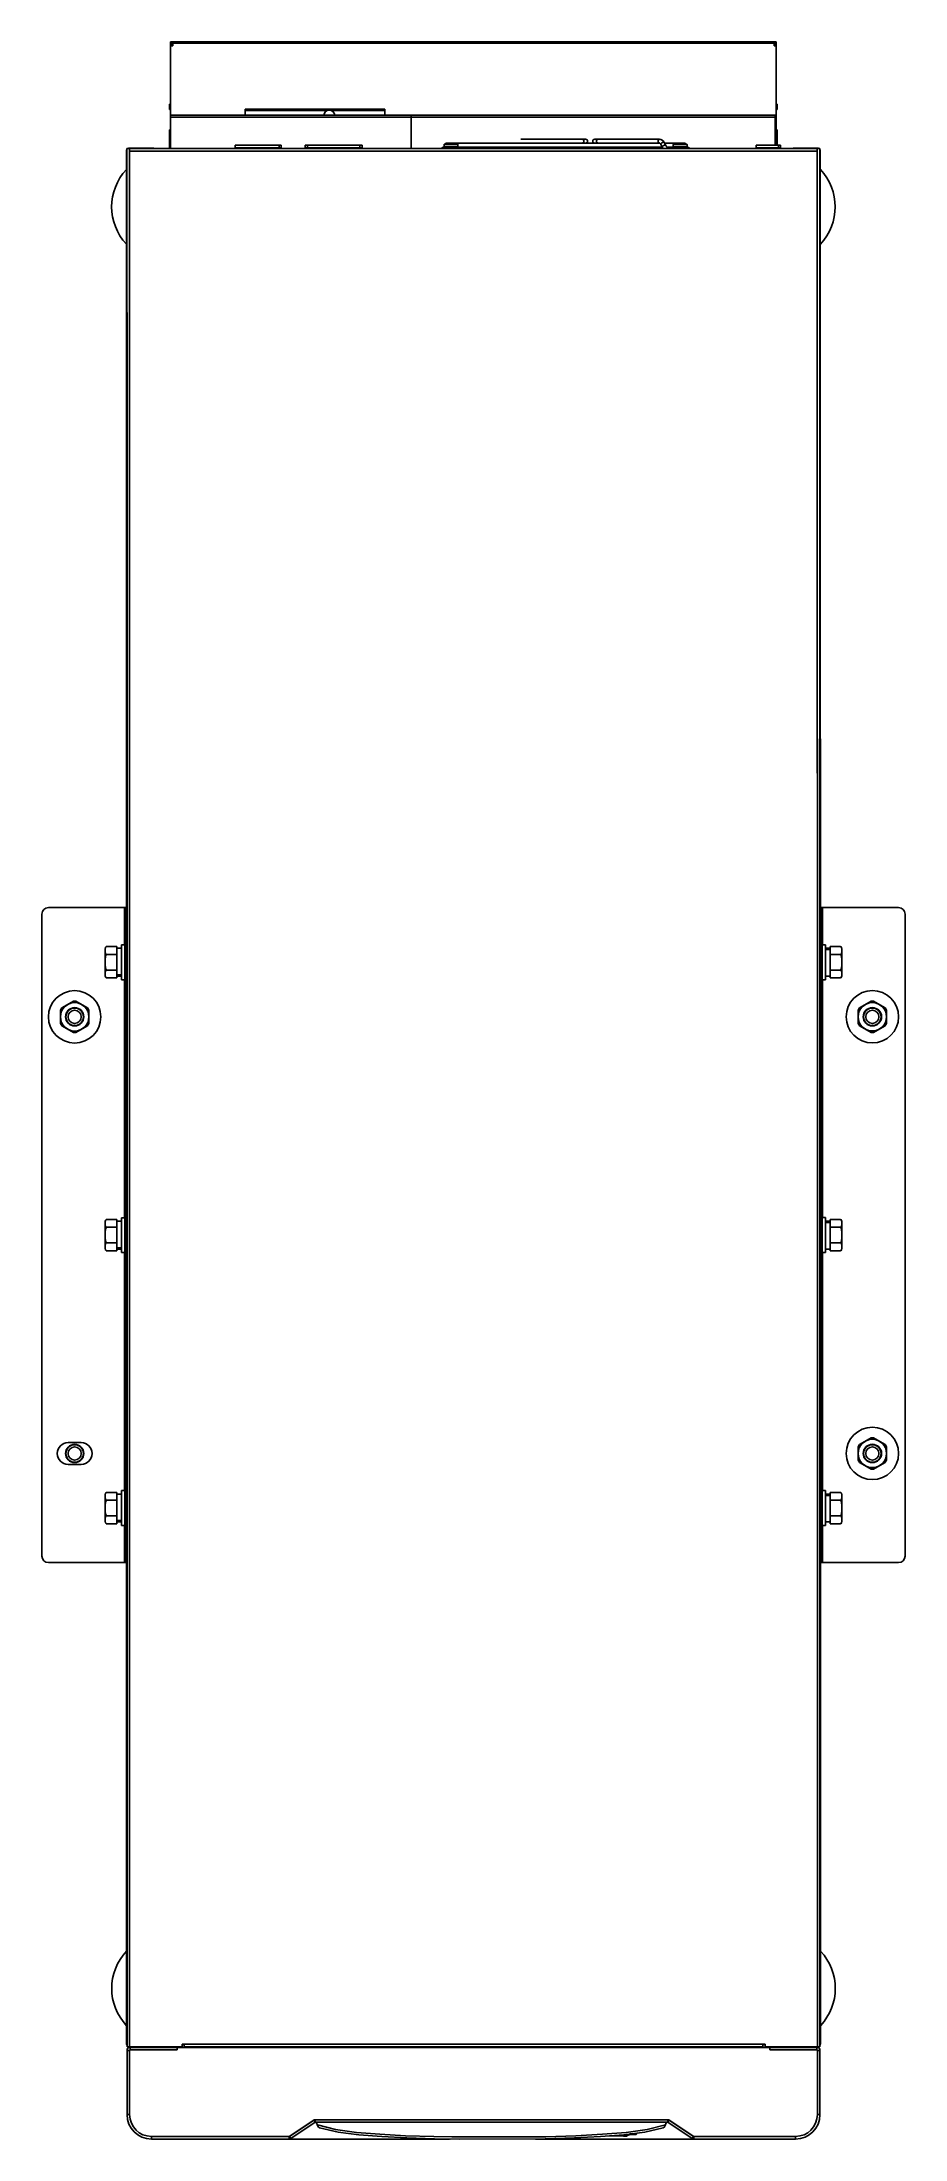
# Model space of a CAD drawing. Header units: millimetres. Extents: x -3.8 to 35.7, y 0 to 96.
import ezdxf

# ---------------------------------------------------------------- set-up
doc = ezdxf.new("R2010")
doc.units = ezdxf.units.MM

msp = doc.modelspace()

# ---------------------------------------------------------------- linework, layer by layer
at = {"color": 7, "linetype": 'Continuous', "lineweight": 25, "ltscale": 4}
for p, q in [((2.067, 91.168), (2.067, 96.048)), ((2.067, 91.168), (2.067, 96.048)), ((2.92, 96.048), (2.067, 96.048)), ((2.92, 95.997), (2.067, 95.997)), ((2.067, 95.948), (2.167, 95.948)), ((2.067, 95.868), (2.167, 95.868)), ((2.167, 95.868), (2.167, 95.948)), ((15.313, 95.997), (2.776, 95.997)), ((15.313, 96.048), (2.9, 96.048)), ((26.869, 96.049), (15.158, 96.049)), ((26.869, 95.998), (15.206, 95.998)), ((29.823, 96.049), (26.588, 96.049)), ((29.823, 95.998), (26.809, 95.998)), ((29.723, 95.869), (29.723, 95.949)), ((29.823, 95.949), (29.723, 95.949)), ((29.823, 95.869), (29.723, 95.869)), ((29.823, 91.319), (29.823, 96.049)), ((2.017, 93.198), (2.017, 92.958)), ((2.017, 93.198), (2.067, 93.198)), ((29.823, 93.199), (29.873, 93.199)), ((29.873, 93.199), (29.873, 92.959)), ((2.017, 92.958), (2.067, 92.958)), ((13.091, 92.698), (2.067, 92.698)), ((13.091, 92.598), (2.067, 92.598)), ((5.491, 92.698), (5.491, 92.97)), ((11.891, 92.97), (5.491, 92.97)), ((9.235, 92.904), (5.491, 92.904)), ((11.891, 92.904), (9.447, 92.904)), ((11.891, 92.97), (11.891, 92.698)), ((13.091, 91.168), (13.091, 92.698)), ((15.313, 92.698), (13.091, 92.698)), ((15.313, 92.598), (13.091, 92.598)), ((26.869, 92.699), (14.843, 92.699)), ((26.869, 92.599), (14.95, 92.599)), ((29.773, 92.699), (25.526, 92.699)), ((29.773, 92.599), (26.636, 92.599)), ((29.773, 91.319), (29.773, 92.699)), ((29.823, 92.959), (29.873, 92.959)), ((2.017, 92.028), (2.017, 91.168)), ((2.017, 92.028), (2.067, 92.028)), ((5.02, 91.318), (7.141, 91.318)), ((7.041, 91.198), (7.041, 91.318)), ((7.141, 91.318), (7.141, 91.198)), ((8.241, 91.198), (8.241, 91.318)), ((8.241, 91.318), (10.841, 91.318)), ((8.341, 91.318), (8.341, 91.198)), ((10.741, 91.198), (10.741, 91.318)), ((10.841, 91.318), (10.841, 91.198)), ((14.601, 91.248), (14.601, 91.348)), ((15.231, 91.348), (14.601, 91.348)), ((15.231, 91.248), (14.601, 91.248)), ((15.211, 91.368), (14.621, 91.368)), ((18.448, 91.413), (14.716, 91.413)), ((15.231, 91.348), (15.231, 91.248)), ((15.231, 91.248), (15.231, 91.348)), ((18.114, 91.594), (21.088, 91.594)), ((18.114, 91.414), (24.478, 91.414)), ((21.504, 91.594), (24.478, 91.594)), ((24.532, 91.365), (24.599, 91.228)), ((24.651, 91.509), (24.693, 91.445)), ((24.693, 91.445), (24.761, 91.307)), ((25.621, 91.414), (24.708, 91.414)), ((25.106, 91.249), (25.106, 91.349)), ((25.736, 91.349), (25.106, 91.349)), ((25.736, 91.249), (25.106, 91.249)), ((25.716, 91.369), (25.126, 91.369)), ((25.736, 91.349), (25.736, 91.249)), ((25.736, 91.249), (25.736, 91.349)), ((28.897, 91.319), (30.023, 91.319)), ((29.823, 92.029), (29.873, 92.029)), ((29.873, 91.319), (29.873, 92.029)), ((29.923, 91.199), (29.923, 91.319)), ((30.023, 91.319), (30.023, 91.199)), ((0.047, 83.659), (0.047, 91.048)), ((0.047, 91.048), (0.067, 91.048)), ((0.067, 90.838), (0.047, 90.838)), ((0.067, 83.659), (0.067, 91.168)), ((0.067, 91.168), (2.92, 91.168)), ((0.187, 91.188), (0.187, 91.168)), ((0.187, 91.188), (1.297, 91.188)), ((0.187, 91.048), (0.187, 91.168)), ((0.187, 83.659), (0.187, 91.048)), ((0.187, 91.048), (2.92, 91.048)), ((1.297, 91.188), (1.297, 91.168)), ((2.148, 91.048), (15.313, 91.048)), ((2.249, 91.168), (15.313, 91.168)), ((5.02, 91.198), (7.141, 91.198)), ((5.02, 91.198), (7.141, 91.198)), ((7.041, 91.168), (7.041, 91.198)), ((7.141, 91.198), (7.141, 91.168)), ((8.241, 91.168), (8.241, 91.198)), ((8.241, 91.198), (10.841, 91.198)), ((8.241, 91.198), (10.841, 91.198)), ((8.341, 91.198), (8.341, 91.168)), ((10.741, 91.168), (10.741, 91.198)), ((10.841, 91.198), (10.841, 91.168)), ((14.577, 91.228), (15.313, 91.228)), ((14.726, 91.049), (29.896, 91.049)), ((15.204, 91.169), (29.426, 91.169)), ((15.313, 91.233), (15.224, 91.233)), ((24.596, 91.234), (15.278, 91.234)), ((24.599, 91.228), (24.637, 91.169)), ((25.113, 91.234), (24.83, 91.234)), ((24.854, 91.229), (25.76, 91.229)), ((28.897, 91.199), (30.023, 91.199)), ((28.897, 91.199), (30.023, 91.199)), ((28.897, 91.169), (31.823, 91.169)), ((28.897, 91.049), (31.703, 91.049)), ((29.923, 91.169), (29.923, 91.199)), ((30.023, 91.199), (30.023, 91.169)), ((30.593, 91.189), (30.593, 91.169)), ((30.593, 91.189), (31.703, 91.189)), ((31.703, 91.189), (31.703, 91.169)), ((31.703, 91.169), (31.703, 91.049)), ((31.703, 91.049), (31.703, 83.659)), ((31.823, 91.169), (31.823, 83.659)), ((31.843, 91.049), (31.823, 91.049)), ((31.823, 90.839), (31.843, 90.839)), ((31.843, 83.659), (31.843, 91.049)), ((0.051, 62.901), (0.051, 83.659)), ((0.08, 57.978), (0.081, 83.659)), ((0.187, 51.544), (0.187, 83.659)), ((31.703, 83.659), (31.703, 62.554)), ((31.823, 83.659), (31.823, 64.101)), ((31.843, 61.433), (31.843, 83.659)), ((0.051, 4.359), (0.051, 67.92)), ((0.071, 4.219), (0.083, 64.133)), ((0.191, 4.219), (0.191, 64.133)), ((31.708, 64.133), (31.708, 4.22)), ((31.828, 64.133), (31.828, 4.22)), ((31.848, 4.36), (31.848, 64.133)), ((-3.829, 26.699), (-3.829, 56.099)), ((-3.529, 56.399), (0.051, 56.399)), ((-0.049, 56.399), (-0.049, 54.699)), ((-0.029, 26.399), (-0.029, 56.399)), ((-0.029, 56.099), (0.051, 56.099)), ((31.848, 56.4), (35.428, 56.4)), ((31.928, 56.1), (31.848, 56.1)), ((31.928, 56.4), (31.928, 26.4)), ((31.948, 54.7), (31.948, 56.4)), ((35.728, 56.1), (35.728, 26.7)), ((-0.929, 53.28), (-0.929, 54.518)), ((-0.925, 54.534), (-0.927, 54.517)), ((-0.877, 54.618), (-0.892, 54.606)), ((-0.399, 54.618), (-0.877, 54.618)), ((-0.399, 54.259), (-0.877, 54.259)), ((-0.399, 53.18), (-0.399, 54.618)), ((-0.399, 54.536), (-0.189, 54.536)), ((-0.189, 54.699), (-0.189, 53.099)), ((-0.189, 54.699), (-0.029, 54.699)), ((32.088, 54.7), (31.928, 54.7)), ((32.088, 53.1), (32.088, 54.7)), ((32.298, 54.536), (32.088, 54.536)), ((32.298, 54.514), (32.088, 54.514)), ((32.298, 54.477), (32.088, 54.477)), ((32.298, 53.181), (32.298, 54.619)), ((32.298, 54.619), (32.775, 54.619)), ((32.298, 54.259), (32.775, 54.259)), ((32.828, 54.519), (32.828, 53.281)), ((-0.399, 53.54), (-0.877, 53.54)), ((-0.399, 53.18), (-0.877, 53.18)), ((-0.399, 53.323), (-0.189, 53.323)), ((-0.399, 53.285), (-0.189, 53.285)), ((-0.399, 53.263), (-0.189, 53.263)), ((-0.189, 53.099), (-0.029, 53.099)), ((-0.049, 53.099), (-0.049, 42.199)), ((32.088, 53.1), (31.928, 53.1)), ((31.948, 42.2), (31.948, 53.1)), ((32.298, 53.263), (32.088, 53.263)), ((32.298, 53.54), (32.775, 53.54)), ((32.298, 53.181), (32.775, 53.181)), ((32.775, 53.181), (32.79, 53.194)), ((32.823, 53.265), (32.825, 53.282)), ((-2.388, 52.116), (-2.92, 51.809)), ((-1.738, 51.809), (-2.27, 52.116)), ((34.169, 52.117), (33.636, 51.809)), ((34.819, 51.809), (34.286, 52.117)), ((-2.979, 51.707), (-2.979, 51.092)), ((-2.92, 50.99), (-2.388, 50.683)), ((-2.27, 50.683), (-1.738, 50.99)), ((-1.679, 51.092), (-1.679, 51.707)), ((33.578, 51.707), (33.578, 51.093)), ((33.636, 50.991), (34.169, 50.683)), ((34.286, 50.683), (34.819, 50.991)), ((34.878, 51.093), (34.878, 51.707)), ((-0.929, 40.78), (-0.929, 42.018)), ((-0.925, 42.034), (-0.927, 42.017)), ((-0.877, 42.118), (-0.892, 42.106)), ((-0.399, 42.118), (-0.877, 42.118)), ((-0.399, 41.759), (-0.877, 41.759)), ((-0.399, 40.68), (-0.399, 42.118)), ((-0.399, 42.036), (-0.189, 42.036)), ((-0.189, 42.199), (-0.189, 40.599)), ((-0.189, 42.199), (-0.029, 42.199)), ((32.088, 42.2), (31.928, 42.2)), ((32.088, 40.6), (32.088, 42.2)), ((32.298, 42.036), (32.088, 42.036)), ((32.298, 42.014), (32.088, 42.014)), ((32.298, 41.977), (32.088, 41.977)), ((32.298, 42.119), (32.775, 42.119)), ((32.298, 40.681), (32.298, 42.119)), ((32.298, 41.759), (32.775, 41.759)), ((32.828, 42.019), (32.828, 40.781)), ((-0.399, 41.04), (-0.877, 41.04)), ((-0.399, 40.68), (-0.877, 40.68)), ((-0.399, 40.823), (-0.189, 40.823)), ((-0.399, 40.785), (-0.189, 40.785)), ((-0.399, 40.763), (-0.189, 40.763)), ((-0.189, 40.599), (-0.029, 40.599)), ((-0.049, 40.599), (-0.049, 29.699)), ((32.088, 40.6), (31.928, 40.6)), ((31.948, 29.7), (31.948, 40.6)), ((32.298, 40.763), (32.088, 40.763)), ((32.298, 41.04), (32.775, 41.04)), ((32.298, 40.681), (32.775, 40.681)), ((32.775, 40.681), (32.79, 40.694)), ((32.823, 40.765), (32.825, 40.782)), ((-2.629, 31.899), (-2.029, 31.899)), ((33.578, 31.707), (33.578, 31.093)), ((34.169, 32.117), (33.636, 31.809)), ((34.819, 31.809), (34.286, 32.117)), ((34.878, 31.093), (34.878, 31.707)), ((-2.743, 31.461), (-2.729, 31.461)), ((-2.691, 31.609), (-2.675, 31.609)), ((-2.029, 30.899), (-2.629, 30.899)), ((33.636, 30.991), (34.169, 30.683)), ((34.286, 30.683), (34.819, 30.991)), ((-0.929, 28.28), (-0.929, 29.518)), ((-0.925, 29.534), (-0.927, 29.517)), ((-0.877, 29.618), (-0.892, 29.606)), ((-0.399, 29.618), (-0.877, 29.618)), ((-0.399, 29.259), (-0.877, 29.259)), ((-0.399, 28.18), (-0.399, 29.618)), ((-0.399, 29.536), (-0.189, 29.536)), ((-0.189, 29.699), (-0.189, 28.099)), ((-0.189, 29.699), (-0.029, 29.699)), ((32.088, 29.7), (31.928, 29.7)), ((32.088, 28.1), (32.088, 29.7)), ((32.298, 29.536), (32.088, 29.536)), ((32.298, 29.514), (32.088, 29.514)), ((32.298, 29.477), (32.088, 29.477)), ((32.298, 29.619), (32.775, 29.619)), ((32.298, 28.181), (32.298, 29.619)), ((32.298, 29.259), (32.775, 29.259)), ((32.828, 29.519), (32.828, 28.281)), ((-0.399, 28.54), (-0.877, 28.54)), ((-0.399, 28.18), (-0.877, 28.18)), ((-0.399, 28.323), (-0.189, 28.323)), ((-0.399, 28.285), (-0.189, 28.285)), ((-0.399, 28.263), (-0.189, 28.263)), ((-0.189, 28.099), (-0.029, 28.099)), ((-0.049, 28.099), (-0.049, 26.399)), ((32.088, 28.1), (31.928, 28.1)), ((31.948, 26.4), (31.948, 28.1)), ((32.298, 28.263), (32.088, 28.263)), ((32.298, 28.541), (32.775, 28.541)), ((32.298, 28.181), (32.775, 28.181)), ((32.775, 28.181), (32.79, 28.194)), ((32.823, 28.265), (32.825, 28.282)), ((-3.529, 26.399), (0.051, 26.399)), ((-0.029, 26.699), (0.051, 26.699)), ((31.928, 26.7), (31.848, 26.7)), ((35.428, 26.4), (31.848, 26.4)), ((0.071, 4.569), (0.051, 4.569)), ((0.051, 4.359), (0.071, 4.359)), ((0.071, 4.219), (2.591, 4.219)), ((0.071, 4.059), (0.191, 4.059)), ((0.071, 1.119), (0.071, 4.059)), ((2.371, 4.079), (0.191, 4.079)), ((0.191, 4.079), (0.191, 1.119)), ((0.191, 1.119), (0.191, 4.059)), ((0.211, 4.199), (2.371, 4.199)), ((0.211, 4.199), (0.211, 4.079)), ((0.211, 4.079), (2.371, 4.079)), ((0.821, 4.199), (0.821, 4.219)), ((1.821, 4.199), (1.821, 4.219)), ((2.371, 4.199), (2.371, 4.079)), ((2.371, 4.199), (2.371, 4.079)), ((2.924, 4.199), (2.371, 4.199)), ((2.691, 4.339), (2.591, 4.339)), ((2.591, 4.219), (2.591, 4.339)), ((2.591, 4.329), (2.691, 4.329)), ((2.691, 4.199), (2.691, 4.339)), ((2.924, 4.339), (2.691, 4.339)), ((2.924, 4.219), (2.691, 4.219)), ((15.317, 4.219), (2.758, 4.219)), ((15.317, 4.199), (2.831, 4.199)), ((15.317, 4.339), (5.024, 4.339)), ((26.873, 4.2), (15.068, 4.2)), ((26.873, 4.22), (15.145, 4.22)), ((26.873, 4.34), (15.176, 4.34)), ((29.208, 4.22), (26.249, 4.22)), ((29.528, 4.2), (26.439, 4.2)), ((29.208, 4.34), (28.901, 4.34)), ((29.208, 4.34), (29.308, 4.34)), ((29.208, 4.2), (29.208, 4.34)), ((29.208, 4.33), (29.308, 4.33)), ((29.308, 4.22), (29.308, 4.34)), ((29.308, 4.22), (31.828, 4.22)), ((29.528, 4.2), (31.688, 4.2)), ((29.528, 4.2), (29.528, 4.08)), ((29.528, 4.08), (29.528, 4.2)), ((31.708, 4.08), (29.528, 4.08)), ((29.528, 4.08), (31.688, 4.08)), ((30.078, 4.22), (30.078, 4.2)), ((31.078, 4.22), (31.078, 4.2)), ((31.688, 4.2), (31.688, 4.08)), ((31.708, 1.12), (31.708, 4.08)), ((31.828, 4.06), (31.708, 4.06)), ((31.708, 4.06), (31.708, 1.12)), ((31.828, 4.57), (31.848, 4.57)), ((31.848, 4.36), (31.828, 4.36)), ((31.828, 4.06), (31.828, 1.12)), ((0.071, 1.119), (0.191, 1.119)), ((31.828, 1.12), (31.708, 1.12)), ((1.191, 0.119), (2.924, 0.119)), ((1.191, 0.119), (2.924, 0.119)), ((1.191, -0.001), (1.191, 0.119)), ((2.565, 0.119), (7.503, 0.119)), ((2.565, 0.119), (7.495, 0.119)), ((7.495, 0.119), (8.645, 0.886)), ((7.503, -0.001), (7.503, 0.119)), ((7.514, 0.123), (8.628, 0.865)), ((7.581, 0.023), (7.514, 0.123)), ((7.581, 0.023), (8.694, 0.766)), ((8.694, 0.766), (8.628, 0.865)), ((8.645, 0.886), (15.317, 0.886)), ((8.697, 0.886), (15.317, 0.886)), ((8.697, 0.766), (8.697, 0.886)), ((8.697, 0.766), (15.317, 0.766)), ((8.745, 0.766), (15.317, 0.766)), ((8.745, 0.766), (15.317, 0.766)), ((8.745, 0.766), (8.822, 0.583)), ((15.317, 0.766), (8.745, 0.766)), ((24.8, 0.767), (14.885, 0.767)), ((14.885, 0.767), (24.8, 0.767)), ((14.885, 0.767), (24.8, 0.767)), ((14.885, 0.767), (24.849, 0.767)), ((15.097, 0.887), (24.9, 0.887)), ((15.097, 0.887), (24.849, 0.887)), ((22.4, 0.164), (22.4, 0.151)), ((22.881, 0.134), (22.853, 0.136)), ((22.904, 0.132), (22.881, 0.134)), ((22.922, 0.13), (22.904, 0.132)), ((22.945, 0.115), (22.958, 0.126)), ((23.405, 0.213), (22.951, 0.213)), ((22.955, 0.126), (22.952, 0.127)), ((22.958, 0.126), (22.955, 0.126)), ((22.958, 0.126), (22.999, 0.156)), ((22.958, 0.126), (22.958, 0.125)), ((22.999, 0.156), (23.039, 0.178)), ((23.405, 0.233), (23.108, 0.233)), ((23.405, 0.213), (23.405, 0.271)), ((23.425, 0.233), (23.425, 0.273)), ((24.723, 0.583), (24.8, 0.767)), ((24.849, 0.767), (24.849, 0.887)), ((24.851, 0.766), (24.918, 0.866)), ((25.965, 0.024), (24.851, 0.766)), ((24.9, 0.887), (26.05, 0.12)), ((26.031, 0.123), (24.918, 0.866)), ((25.965, 0.024), (26.031, 0.123)), ((26.042, 0.12), (26.873, 0.12)), ((26.042, 0), (26.042, 0.12)), ((26.05, 0.12), (26.873, 0.12)), ((26.463, 0.12), (30.708, 0.12)), ((26.463, 0.12), (30.708, 0.12)), ((30.708, 0), (30.708, 0.12)), ((1.191, -0.001), (2.924, -0.001)), ((2.287, -0.001), (7.503, -0.001)), ((14.854, -0.001), (7.503, -0.001)), ((8.084, -0.001), (7.503, -0.001)), ((22.758, 0), (18.787, 0)), ((26.042, 0), (22.758, 0)), ((25.89, 0), (30.708, 0)), ((26.042, 0), (26.873, 0))]:
    msp.add_line(p, q, dxfattribs=at)
at = {"color": 7}
for p, q in [((5.02, 91.318), (5.02, 91.168)), ((28.897, 91.319), (28.897, 91.199)), ((2.924, 4.339), (5.024, 4.339)), ((26.801, 4.34), (28.901, 4.34))]:
    msp.add_line(p, q, dxfattribs=at)
at = {"color": 7, "linetype": 'Continuous', "lineweight": 25, "ltscale": 4}
for points in [[(20.942, 91.594), (20.966, 91.587), (20.987, 91.568), (21.001, 91.539), (21.005, 91.504)], [(21.005, 91.504), (21.001, 91.47), (20.987, 91.44), (20.966, 91.421), (20.942, 91.414)], [(21.65, 91.594), (21.626, 91.587), (21.605, 91.568), (21.591, 91.539), (21.586, 91.504)], [(21.586, 91.504), (21.591, 91.47), (21.605, 91.44), (21.626, 91.421), (21.65, 91.414)], [(24.478, 91.594), (24.454, 91.587), (24.433, 91.568), (24.419, 91.539), (24.415, 91.504), (24.419, 91.47), (24.433, 91.44), (24.454, 91.421), (24.478, 91.414)], [(24.478, 91.594), (24.539, 91.585), (24.599, 91.556), (24.651, 91.509)], [(24.478, 91.414), (24.489, 91.412), (24.503, 91.404), (24.518, 91.388), (24.532, 91.365)], [(24.665, 91.456), (24.636, 91.452), (24.604, 91.441), (24.574, 91.425), (24.549, 91.405), (24.534, 91.385), (24.53, 91.369), (24.532, 91.365)], [(24.732, 91.319), (24.704, 91.315), (24.672, 91.304), (24.641, 91.287), (24.616, 91.267), (24.601, 91.248), (24.598, 91.231), (24.599, 91.228)], [(24.693, 91.445), (24.685, 91.452), (24.665, 91.456)], [(24.761, 91.307), (24.753, 91.315), (24.732, 91.319)], [(24.761, 91.307), (24.782, 91.273), (24.805, 91.249), (24.83, 91.234), (24.854, 91.229)], [(15.271, 91.228), (15.291, 91.224), (15.301, 91.216)], [(24.854, 91.229), (24.83, 91.222), (24.809, 91.203), (24.795, 91.174), (24.795, 91.169)], [(25.066, 91.229), (25.047, 91.225), (25.036, 91.217)], [(-0.927, 54.517), (-0.928, 54.499), (-0.929, 54.478), (-0.929, 54.455), (-0.929, 54.429), (-0.929, 54.401), (-0.928, 54.374), (-0.925, 54.348), (-0.921, 54.325), (-0.914, 54.305), (-0.904, 54.287), (-0.892, 54.272), (-0.877, 54.259)], [(-0.877, 54.259), (-0.891, 54.234), (-0.903, 54.206), (-0.911, 54.177), (-0.917, 54.149), (-0.921, 54.12), (-0.924, 54.09), (-0.927, 54.057), (-0.928, 54.02), (-0.929, 53.978), (-0.929, 53.932), (-0.929, 53.88), (-0.929, 53.824), (-0.928, 53.77), (-0.925, 53.719), (-0.921, 53.673), (-0.914, 53.632), (-0.904, 53.597), (-0.892, 53.566), (-0.877, 53.54)], [(-0.892, 54.606), (-0.903, 54.592), (-0.911, 54.578), (-0.917, 54.563), (-0.922, 54.549), (-0.925, 54.534)], [(32.802, 54.593), (32.79, 54.606), (32.775, 54.619)], [(32.775, 54.259), (32.791, 54.272), (32.803, 54.288), (32.813, 54.306), (32.819, 54.326), (32.824, 54.349), (32.826, 54.374), (32.827, 54.401), (32.827, 54.428), (32.827, 54.454), (32.827, 54.478), (32.827, 54.499), (32.825, 54.518)], [(32.775, 53.54), (32.79, 53.565), (32.802, 53.593), (32.81, 53.622), (32.816, 53.65), (32.82, 53.679), (32.823, 53.709), (32.825, 53.742), (32.827, 53.779), (32.827, 53.821), (32.827, 53.868), (32.827, 53.92), (32.827, 53.975), (32.826, 54.029), (32.824, 54.08), (32.819, 54.126), (32.813, 54.167), (32.803, 54.203), (32.791, 54.234), (32.775, 54.259)], [(32.825, 54.518), (32.823, 54.534), (32.82, 54.55), (32.816, 54.564), (32.81, 54.578), (32.802, 54.593)], [(-0.877, 53.54), (-0.892, 53.527), (-0.904, 53.511), (-0.914, 53.494), (-0.921, 53.473), (-0.925, 53.451), (-0.928, 53.425), (-0.929, 53.398), (-0.929, 53.371), (-0.929, 53.345), (-0.929, 53.321), (-0.928, 53.3), (-0.927, 53.281)], [(-0.927, 53.281), (-0.925, 53.265), (-0.922, 53.25), (-0.917, 53.235), (-0.911, 53.221), (-0.903, 53.207)], [(-0.903, 53.207), (-0.892, 53.193), (-0.877, 53.18)], [(32.825, 53.282), (32.827, 53.3), (32.827, 53.321), (32.827, 53.345), (32.827, 53.371), (32.827, 53.398), (32.826, 53.426), (32.824, 53.451), (32.819, 53.474), (32.813, 53.494), (32.803, 53.512), (32.791, 53.528), (32.775, 53.54)], [(32.79, 53.194), (32.802, 53.207), (32.81, 53.222), (32.816, 53.236), (32.82, 53.25), (32.823, 53.265)], [(-0.927, 42.017), (-0.928, 41.999), (-0.929, 41.978), (-0.929, 41.955), (-0.929, 41.929), (-0.929, 41.901), (-0.928, 41.874), (-0.925, 41.848), (-0.921, 41.825), (-0.914, 41.805), (-0.904, 41.787), (-0.892, 41.772), (-0.877, 41.759)], [(-0.877, 41.759), (-0.891, 41.734), (-0.903, 41.706), (-0.911, 41.677), (-0.917, 41.649), (-0.921, 41.62), (-0.924, 41.59), (-0.927, 41.557), (-0.928, 41.52), (-0.929, 41.478), (-0.929, 41.432), (-0.929, 41.38), (-0.929, 41.324), (-0.928, 41.27), (-0.925, 41.219), (-0.921, 41.173), (-0.914, 41.132), (-0.904, 41.097), (-0.892, 41.066), (-0.877, 41.04)], [(-0.892, 42.106), (-0.903, 42.092), (-0.911, 42.078), (-0.917, 42.063), (-0.922, 42.049), (-0.925, 42.034)], [(32.802, 42.093), (32.79, 42.106), (32.775, 42.119)], [(32.775, 41.759), (32.791, 41.772), (32.803, 41.788), (32.813, 41.806), (32.819, 41.826), (32.824, 41.849), (32.826, 41.874), (32.827, 41.901), (32.827, 41.928), (32.827, 41.954), (32.827, 41.978), (32.827, 41.999), (32.825, 42.018)], [(32.775, 41.04), (32.79, 41.065), (32.802, 41.093), (32.81, 41.122), (32.816, 41.15), (32.82, 41.179), (32.823, 41.209), (32.825, 41.242), (32.827, 41.279), (32.827, 41.321), (32.827, 41.368), (32.827, 41.42), (32.827, 41.475), (32.826, 41.529), (32.824, 41.58), (32.819, 41.626), (32.813, 41.667), (32.803, 41.703), (32.791, 41.734), (32.775, 41.759)], [(32.825, 42.018), (32.823, 42.034), (32.82, 42.05), (32.816, 42.064), (32.81, 42.078), (32.802, 42.093)], [(-0.877, 41.04), (-0.892, 41.027), (-0.904, 41.011), (-0.914, 40.994), (-0.921, 40.973), (-0.925, 40.951), (-0.928, 40.925), (-0.929, 40.898), (-0.929, 40.871), (-0.929, 40.845), (-0.929, 40.821), (-0.928, 40.8), (-0.927, 40.781)], [(-0.927, 40.781), (-0.925, 40.765), (-0.922, 40.75), (-0.917, 40.735), (-0.911, 40.721), (-0.903, 40.707)], [(-0.903, 40.707), (-0.892, 40.693), (-0.877, 40.68)], [(32.825, 40.782), (32.827, 40.8), (32.827, 40.821), (32.827, 40.845), (32.827, 40.871), (32.827, 40.898), (32.826, 40.926), (32.824, 40.951), (32.819, 40.974), (32.813, 40.994), (32.803, 41.012), (32.791, 41.028), (32.775, 41.04)], [(32.79, 40.694), (32.802, 40.707), (32.81, 40.722), (32.816, 40.736), (32.82, 40.75), (32.823, 40.765)], [(-0.927, 29.517), (-0.928, 29.499), (-0.929, 29.478), (-0.929, 29.455), (-0.929, 29.429), (-0.929, 29.401), (-0.928, 29.374), (-0.925, 29.348), (-0.921, 29.325), (-0.914, 29.305), (-0.904, 29.287), (-0.892, 29.272), (-0.877, 29.259)], [(-0.877, 29.259), (-0.891, 29.234), (-0.903, 29.206), (-0.911, 29.177), (-0.917, 29.149), (-0.921, 29.12), (-0.924, 29.09), (-0.927, 29.057), (-0.928, 29.02), (-0.929, 28.978), (-0.929, 28.932), (-0.929, 28.88), (-0.929, 28.824), (-0.928, 28.77), (-0.925, 28.719), (-0.921, 28.673), (-0.914, 28.632), (-0.904, 28.597), (-0.892, 28.566), (-0.877, 28.54)], [(-0.892, 29.606), (-0.903, 29.592), (-0.911, 29.578), (-0.917, 29.563), (-0.922, 29.549), (-0.925, 29.534)], [(32.802, 29.593), (32.79, 29.606), (32.775, 29.619)], [(32.775, 29.259), (32.791, 29.272), (32.803, 29.288), (32.813, 29.306), (32.819, 29.326), (32.824, 29.349), (32.826, 29.374), (32.827, 29.401), (32.827, 29.428), (32.827, 29.454), (32.827, 29.478), (32.827, 29.499), (32.825, 29.518)], [(32.775, 28.541), (32.79, 28.565), (32.802, 28.593), (32.81, 28.622), (32.816, 28.65), (32.82, 28.679), (32.823, 28.709), (32.825, 28.742), (32.827, 28.779), (32.827, 28.821), (32.827, 28.868), (32.827, 28.92), (32.827, 28.975), (32.826, 29.029), (32.824, 29.08), (32.819, 29.126), (32.813, 29.167), (32.803, 29.203), (32.791, 29.234), (32.775, 29.259)], [(32.825, 29.518), (32.823, 29.534), (32.82, 29.55), (32.816, 29.564), (32.81, 29.578), (32.802, 29.593)], [(-0.877, 28.54), (-0.892, 28.527), (-0.904, 28.511), (-0.914, 28.494), (-0.921, 28.473), (-0.925, 28.451), (-0.928, 28.425), (-0.929, 28.398), (-0.929, 28.371), (-0.929, 28.345), (-0.929, 28.321), (-0.928, 28.3), (-0.927, 28.281)], [(-0.927, 28.281), (-0.925, 28.265), (-0.922, 28.25), (-0.917, 28.235), (-0.911, 28.221), (-0.903, 28.207)], [(-0.903, 28.207), (-0.892, 28.193), (-0.877, 28.18)], [(32.825, 28.282), (32.827, 28.3), (32.827, 28.321), (32.827, 28.345), (32.827, 28.371), (32.827, 28.398), (32.826, 28.426), (32.824, 28.451), (32.819, 28.474), (32.813, 28.494), (32.803, 28.512), (32.791, 28.528), (32.775, 28.541)], [(32.79, 28.194), (32.802, 28.207), (32.81, 28.222), (32.816, 28.236), (32.82, 28.25), (32.823, 28.265)], [(8.795, 0.647), (9.632, 0.439), (10.592, 0.306), (11.659, 0.219), (12.834, 0.153), (14.13, 0.11), (15.317, 0.096)], [(8.899, 0.514), (9.743, 0.321), (10.698, 0.199), (11.748, 0.117), (12.899, 0.054), (14.164, 0.012), (15.317, -0.001)], [(14.887, -0.001), (19.237, 0.01), (20.575, 0.052), (21.764, 0.115), (22.833, 0.198), (23.796, 0.321), (24.646, 0.515)], [(14.949, 0.096), (19.271, 0.107), (20.64, 0.151), (21.855, 0.218), (22.94, 0.305), (23.908, 0.439), (24.75, 0.647)], [(22.4, 0.151), (22.366, 0.151), (22.335, 0.15), (22.308, 0.15), (22.283, 0.15), (22.259, 0.15), (22.237, 0.149), (22.215, 0.149), (22.189, 0.148)], [(22.853, 0.136), (22.838, 0.138), (22.822, 0.139), (22.805, 0.14), (22.786, 0.141), (22.766, 0.142), (22.745, 0.143), (22.724, 0.144), (22.702, 0.145), (22.68, 0.146), (22.659, 0.147), (22.638, 0.147), (22.617, 0.148), (22.595, 0.149), (22.573, 0.149), (22.551, 0.149), (22.527, 0.15), (22.5, 0.15), (22.471, 0.15), (22.437, 0.151), (22.4, 0.151)], [(22.952, 0.127), (22.948, 0.128), (22.944, 0.128), (22.939, 0.129), (22.934, 0.129), (22.922, 0.13)], [(22.958, 0.125), (23.005, 0.159), (23.061, 0.187), (23.12, 0.205), (23.176, 0.212)], [(23.039, 0.178), (23.077, 0.193), (23.113, 0.203)], [(23.113, 0.203), (23.145, 0.21), (23.176, 0.212)], [(23.405, 0.233), (23.411, 0.234), (23.417, 0.236), (23.421, 0.24)], [(23.421, 0.24), (23.424, 0.245), (23.425, 0.25)]]:
    msp.add_lwpolyline(points, dxfattribs=at)
for centre, radius in [((-2.329, 51.399), 1.2), ((-2.329, 51.399), 0.65), ((34.228, 51.4), 1.2), ((34.228, 51.4), 0.65), ((-2.329, 51.399), 0.42), ((-2.329, 51.399), 0.4), ((-2.329, 51.399), 0.3), ((34.228, 51.4), 0.42), ((34.228, 51.4), 0.4), ((34.228, 51.4), 0.3), ((-2.329, 31.399), 0.42), ((-2.329, 31.399), 0.405), ((-2.329, 31.399), 0.4), ((-2.329, 31.399), 0.3), ((34.228, 31.4), 1.2), ((34.228, 31.4), 0.65), ((34.228, 31.4), 0.42), ((34.228, 31.4), 0.4), ((34.228, 31.4), 0.3)]:
    msp.add_circle(centre, radius, dxfattribs=at)
for centre, radius, start, end in [((9.341, 92.678), 0.25, 4.62236, 175.37764), ((14.621, 91.348), 0.02, 90, 180), ((14.621, 91.248), 0.02, 180, 270), ((14.716, 91.323), 0.09, 90, 149.49488), ((15.211, 91.348), 0.02, 0, 90), ((15.211, 91.248), 0.02, 270, 0), ((21.088, 91.504), 0.09, 270, 90), ((21.504, 91.504), 0.09, 90, 270), ((25.126, 91.349), 0.02, 90, 180), ((25.126, 91.249), 0.02, 180, 270), ((25.621, 91.324), 0.09, 30.50512, 90), ((25.716, 91.349), 0.02, 0, 90), ((25.716, 91.249), 0.02, 270, 0), ((0.187, 91.048), 0.14, 149.11496, 180), ((0.187, 91.048), 0.14, 90, 120.88504), ((14.576, 91.138), 0.09, 90, 160.50797), ((15.256, 91.138), 0.09, 50.86928, 90), ((25.081, 91.139), 0.09, 90, 160.50797), ((25.761, 91.139), 0.09, 19.49203, 90), ((31.703, 91.049), 0.14, 59.11496, 90), ((31.703, 91.049), 0.14, 0, 30.88504), ((1.867, 88.498), 2.5, 136.9134, 223.0866), ((30.023, 88.499), 2.5, 316.9134, 43.0866), ((-3.529, 56.099), 0.3, 90, 180), ((35.428, 56.1), 0.3, 0, 90), ((-0.807, 54.518), 0.122, 124.94801, 180), ((32.706, 54.519), 0.122, 0, 55.05199), ((-0.807, 53.28), 0.122, 180, 235.05199), ((32.706, 53.281), 0.122, 304.94801, 0), ((-2.329, 51.399), 0.719, 85.30659, 94.69341), ((34.228, 51.4), 0.719, 85.30659, 94.69341), ((-2.329, 51.399), 0.719, 145.30659, 154.69341), ((-2.329, 51.399), 0.719, 205.30659, 214.69341), ((-2.329, 51.399), 0.719, 25.30659, 34.69341), ((-2.329, 51.399), 0.719, 325.30659, 334.69341), ((34.228, 51.4), 0.719, 145.30659, 154.69341), ((34.228, 51.4), 0.719, 205.30659, 214.69341), ((34.228, 51.4), 0.719, 25.30659, 34.69341), ((34.228, 51.4), 0.719, 325.30659, 334.69341), ((-2.329, 51.399), 0.719, 265.30659, 274.69341), ((34.228, 51.4), 0.719, 265.30659, 274.69341), ((-0.807, 42.018), 0.122, 124.94801, 180), ((32.706, 42.019), 0.122, 0, 55.05199), ((-0.807, 40.78), 0.122, 180, 235.05199), ((32.706, 40.781), 0.122, 304.94801, 0), ((-2.629, 31.399), 0.5, 90, 270), ((-2.029, 31.399), 0.5, 270, 90), ((34.228, 31.4), 0.719, 145.30659, 154.69341), ((34.228, 31.4), 0.719, 85.30659, 94.69341), ((34.228, 31.4), 0.719, 25.30659, 34.69341), ((34.228, 31.4), 0.719, 205.30659, 214.69341), ((34.228, 31.4), 0.719, 325.30659, 334.69341), ((34.228, 31.4), 0.719, 265.30659, 274.69341), ((-0.807, 29.518), 0.122, 124.94801, 180), ((32.706, 29.519), 0.122, 0, 55.05199), ((-0.807, 28.28), 0.122, 180, 235.05199), ((32.706, 28.281), 0.122, 304.94801, 0), ((-3.529, 26.699), 0.3, 180, 270), ((35.428, 26.7), 0.3, 270, 0), ((1.871, 6.899), 2.5, 136.9134, 223.0866), ((30.028, 6.9), 2.5, 316.9134, 43.0866), ((0.191, 4.359), 0.14, 180, 210.88504), ((0.211, 4.059), 0.14, 90, 180), ((0.211, 4.059), 0.02, 90, 180), ((31.688, 4.06), 0.14, 0, 90), ((31.688, 4.06), 0.02, 0, 90), ((31.708, 4.36), 0.14, 329.11496, 0), ((1.191, 1.119), 1.12, 180, 270), ((1.191, 1.119), 1, 180, 270), ((1.191, 1.119), 1, 180, 270), ((30.708, 1.12), 1.12, 270, 0), ((30.708, 1.12), 1, 270, 0), ((30.708, 1.12), 1, 270, 0), ((7.503, 0.139), 0.02, 270, 303.70156), ((7.503, 0.139), 0.14, 270, 303.70156), ((8.697, 0.762), 0.124, 90, 123.70156), ((8.697, 0.762), 0.00425, 90, 123.70156), ((8.933, 0.629), 0.12, 202.65433, 253.62887), ((23.405, 0.233), 0.02, 270, 0), ((24.613, 0.63), 0.12, 286.37289, 337.34567), ((24.849, 0.763), 0.124, 56.29844, 90), ((24.849, 0.763), 0.00425, 56.29844, 90), ((26.042, 0.14), 0.14, 236.29844, 270), ((26.042, 0.14), 0.02, 236.29844, 270)]:
    msp.add_arc(centre, radius, start, end, dxfattribs=at)

doc.saveas('drawing.dxf')
